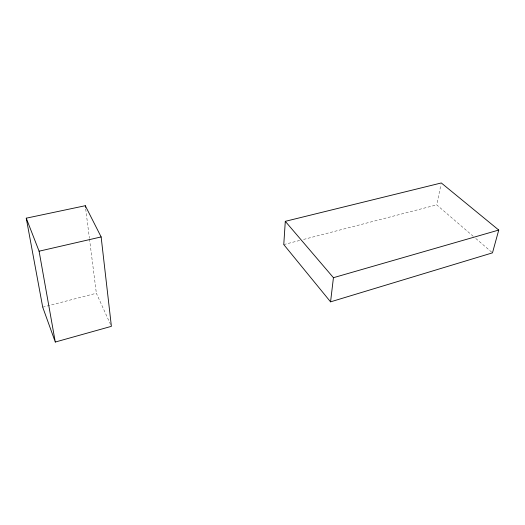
<?xml version="1.0" encoding="UTF-8"?>
<svg xmlns="http://www.w3.org/2000/svg" width="525" height="525" viewBox="0 0 525 525"><rect width="100%" height="100%" fill="white"/><g stroke="black" fill="none" stroke-linecap="round" stroke-linejoin="round"><path stroke-width="0.39" stroke-dasharray="2.62 1.97" d="M473.274 236.322L436.721 204.862L440.98 184.524M42.715 307.178L96.357 293.245L111.057 325.605M283.769 244.578L299.618 240.463M303.581 239.433L436.721 204.862M475.755 238.455L492.483 252.853M85.7 208.957L89.388 238.133M89.493 238.947L96.357 293.245"/><path stroke-width="0.79" d="M285.298 221.333L283.769 244.578L330.566 301.849L492.483 252.853L498.75 230.055L441.302 182.963L285.298 221.333L333.434 277.692L330.566 301.849M333.434 277.692L498.75 230.055M55.282 342.038L111.392 326.34L101.135 236.933L85.293 205.715L26.25 218.183L42.715 307.178L55.282 342.038L39.093 251.193L26.25 218.183M39.093 251.193L101.135 236.933M85.293 205.715L85.496 207.336"/></g></svg>
